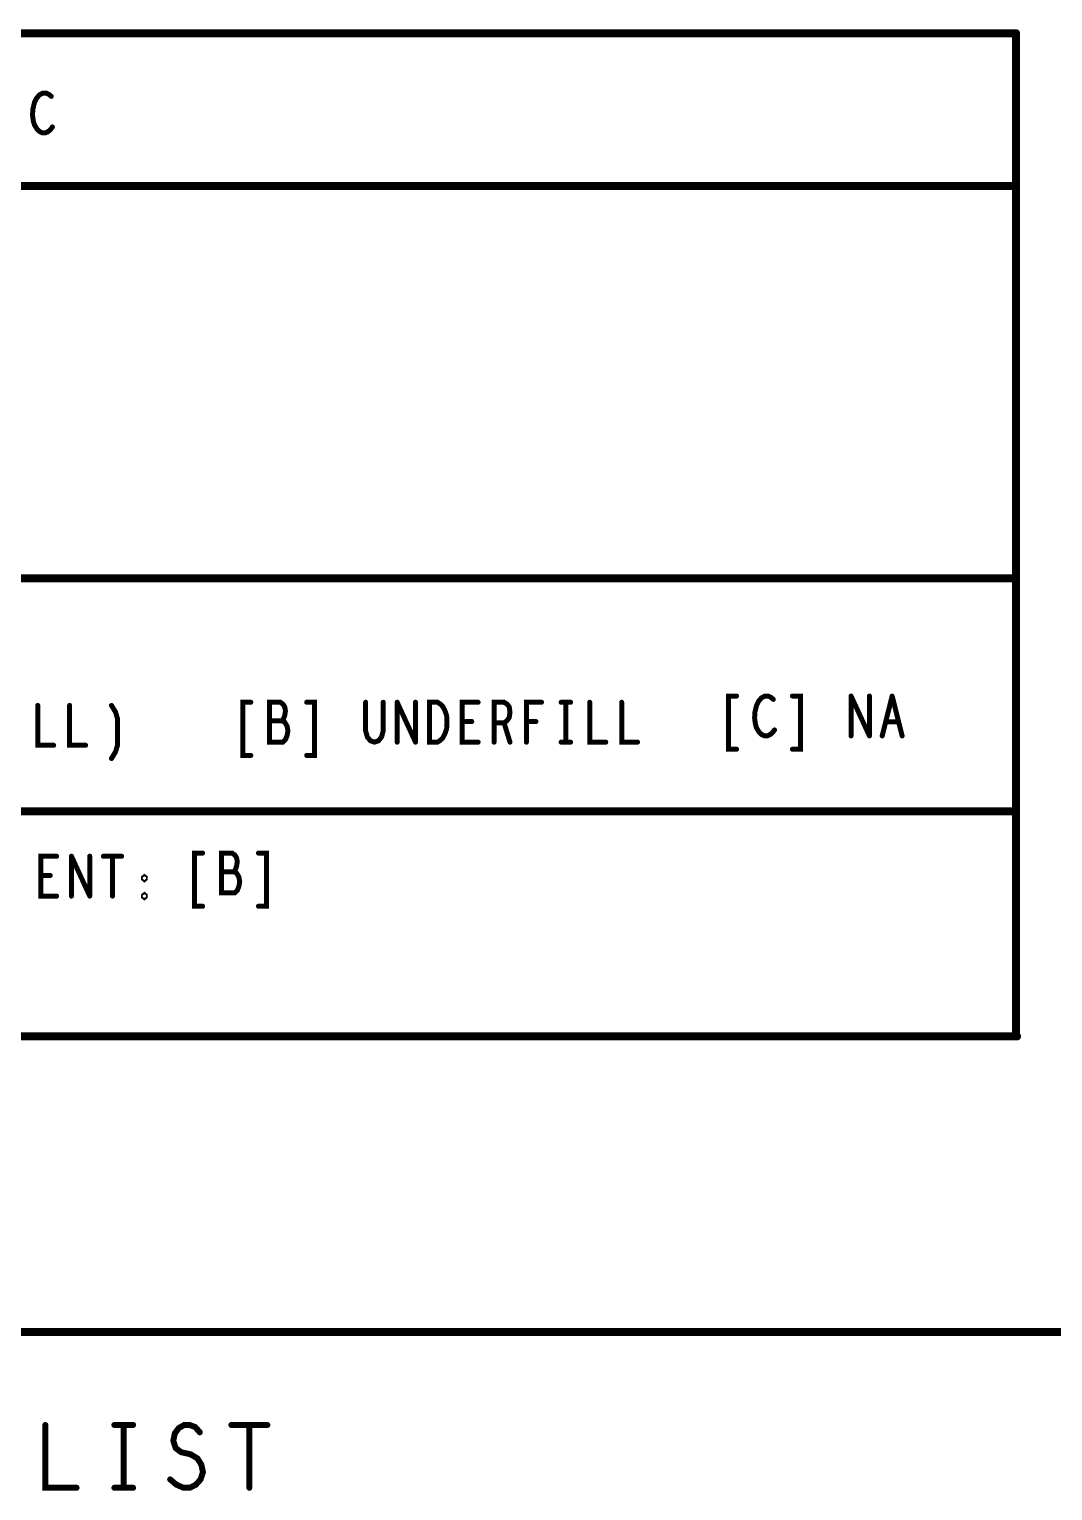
# Model space of a CAD drawing. Header units: millimetres. Extents: x 3362 to 3827, y -139 to 191.
# Drawn here: x 3734.7 to 3760.77, y -16.47 to 20.76 of the extents above; entities that cross this region are included whole.
import ezdxf

# ---------------------------------------------------------------- set-up
doc = ezdxf.new("R2010")
doc.units = ezdxf.units.MM
doc.header["$LTSCALE"] = 23.1
doc.layers.get('0').update_dxf_attribs({"linetype": 'CONTINUOUS'})

# ---------------------------------------------------------------- blocks, each defined once
blk = doc.blocks.new('PAD_R1')
at = {"const_width": 0.5}
blk.add_lwpolyline([(0.25, 0, 1), (-0.25, 0, 1)], format="xyb", close=True, dxfattribs=at)

msp = doc.modelspace()

# ---------------------------------------------------------------- linework, layer by layer
for points, const_width in [([(3713.952, 20.656), (3759.838, 20.656)], 0.203), ([(3759.838, 20.636), (3759.838, -4.894)], 0.203), ([(3735.258, 19.048), (3735.197, 19.099), (3735.126, 19.132), (3735.045, 19.132), (3734.953, 19.082), (3734.882, 18.997), (3734.831, 18.895), (3734.791, 18.726), (3734.78, 18.574), (3734.801, 18.421), (3734.831, 18.32), (3734.892, 18.218), (3734.963, 18.15), (3735.034, 18.116), (3735.106, 18.116), (3735.177, 18.15), (3735.238, 18.201), (3735.288, 18.269)], 0.127), ([(3713.909, 16.765), (3759.838, 16.765)], 0.203), ([(3713.952, 6.768), (3759.827, 6.768)], 0.203), ([(3752.719, 3.774), (3752.516, 3.774), (3752.516, 2.419), (3752.719, 2.419)], 0.127), ([(3753.654, 3.689), (3753.593, 3.74), (3753.522, 3.774), (3753.441, 3.774), (3753.349, 3.723), (3753.278, 3.639), (3753.227, 3.537), (3753.187, 3.368), (3753.177, 3.215), (3753.197, 3.063), (3753.227, 2.961), (3753.288, 2.86), (3753.359, 2.792), (3753.431, 2.758), (3753.502, 2.758), (3753.573, 2.792), (3753.634, 2.843), (3753.685, 2.91)], 0.127), ([(3754.142, 2.419), (3754.345, 2.419), (3754.345, 3.774), (3754.142, 3.774)], 0.127), ([(3755.635, 2.758), (3755.635, 3.774)], 0.127), ([(3755.635, 3.774), (3756.103, 2.758)], 0.127), ([(3756.103, 2.758), (3756.103, 3.774)], 0.127), ([(3756.428, 2.758), (3756.682, 3.774)], 0.127), ([(3756.682, 3.774), (3756.936, 2.758)], 0.127), ([(3734.914, 3.536), (3734.914, 2.52), (3735.32, 2.52)], 0.127), ([(3735.726, 3.536), (3735.726, 2.52), (3736.133, 2.52)], 0.127), ([(3736.793, 2.181), (3736.895, 2.351), (3736.946, 2.52), (3736.946, 3.197), (3736.895, 3.367), (3736.793, 3.536)], 0.127), ([(3740.342, 3.615), (3740.139, 3.615), (3740.139, 2.261), (3740.342, 2.261)], 0.127), ([(3741.135, 3.141), (3741.175, 3.192), (3741.206, 3.277), (3741.226, 3.395), (3741.206, 3.497), (3741.165, 3.564), (3741.094, 3.615), (3740.82, 3.615), (3740.82, 2.599), (3741.155, 2.599), (3741.226, 2.667), (3741.267, 2.769), (3741.287, 2.887), (3741.267, 3.006), (3741.206, 3.107), (3741.135, 3.141), (3740.82, 3.141)], 0.127), ([(3741.765, 2.261), (3741.968, 2.261), (3741.968, 3.615), (3741.765, 3.615)], 0.127), ([(3743.268, 3.615), (3743.268, 2.887), (3743.309, 2.735), (3743.39, 2.633), (3743.492, 2.599), (3743.593, 2.633), (3743.675, 2.735), (3743.715, 2.887), (3743.715, 3.615)], 0.127), ([(3744.071, 2.599), (3744.071, 3.615)], 0.127), ([(3744.071, 3.615), (3744.538, 2.599)], 0.127), ([(3744.538, 2.599), (3744.538, 3.615)], 0.127), ([(3746.133, 2.599), (3745.727, 2.599), (3745.727, 3.615), (3746.133, 3.615)], 0.127), ([(3746.54, 2.599), (3746.54, 3.615), (3746.794, 3.615), (3746.875, 3.564), (3746.926, 3.497), (3746.946, 3.361), (3746.926, 3.226), (3746.865, 3.141), (3746.794, 3.09), (3746.54, 3.09)], 0.127), ([(3747.363, 2.599), (3747.363, 3.615), (3747.749, 3.615)], 0.127), ([(3748.247, 3.615), (3748.491, 3.615)], 0.127), ([(3748.369, 3.615), (3748.369, 2.599)], 0.127), ([(3748.978, 3.615), (3748.978, 2.599), (3749.385, 2.599)], 0.127), ([(3749.791, 3.615), (3749.791, 2.599), (3750.197, 2.599)], 0.127), ([(3745.971, 3.124), (3745.727, 3.124)], 0.127), ([(3746.794, 3.09), (3746.946, 2.599)], 0.127), ([(3747.607, 3.124), (3747.363, 3.124)], 0.127), ([(3756.844, 3.114), (3756.519, 3.114)], 0.127), ([(3748.247, 2.599), (3748.491, 2.599)], 0.127), ([(3713.9, 0.834), (3759.833, 0.834)], 0.203), ([(3735.396, -1.322), (3734.989, -1.322), (3734.989, -0.306), (3735.396, -0.306)], 0.127), ([(3735.772, -0.306), (3736.239, -1.322)], 0.127), ([(3735.772, -1.322), (3735.772, -0.306)], 0.127), ([(3736.239, -1.322), (3736.239, -0.306)], 0.127), ([(3736.585, -0.306), (3737.052, -0.306)], 0.127), ([(3736.818, -0.306), (3736.818, -1.322)], 0.127), ([(3739.114, -0.227), (3738.911, -0.227), (3738.911, -1.581), (3739.114, -1.581)], 0.127), ([(3739.907, -0.701), (3739.948, -0.65), (3739.978, -0.565), (3739.998, -0.447), (3739.978, -0.345), (3739.937, -0.278), (3739.866, -0.227), (3739.592, -0.227), (3739.592, -1.243), (3739.927, -1.243), (3739.998, -1.175), (3740.039, -1.073), (3740.059, -0.955), (3740.039, -0.836), (3739.978, -0.735), (3739.907, -0.701), (3739.592, -0.701)], 0.127), ([(3740.537, -1.581), (3740.74, -1.581), (3740.74, -0.227), (3740.537, -0.227)], 0.127), ([(3735.233, -0.797), (3734.989, -0.797)], 0.127), ([(3713.9, -4.896), (3759.865, -4.896)], 0.203), ([(3660.145, -12.429), (3781.993, -12.429)], 0.203), ([(3735.107, -14.793), (3735.107, -16.393), (3735.903, -16.393)], 0.152), ([(3736.866, -14.793), (3737.344, -14.793)], 0.152), ([(3737.105, -14.793), (3737.105, -16.393)], 0.152), ([(3738.287, -16.18), (3738.446, -16.313), (3738.625, -16.393), (3738.784, -16.393), (3738.944, -16.313), (3739.063, -16.18), (3739.123, -15.993), (3739.083, -15.806), (3738.984, -15.646), (3738.805, -15.54), (3738.566, -15.486), (3738.426, -15.38), (3738.367, -15.193), (3738.407, -15.006), (3738.506, -14.873), (3738.645, -14.793), (3738.784, -14.793), (3738.924, -14.846), (3739.043, -14.98)], 0.152), ([(3739.847, -14.793), (3740.763, -14.793)], 0.152), ([(3740.305, -14.793), (3740.305, -16.393)], 0.152), ([(3736.866, -16.393), (3737.344, -16.393)], 0.152)]:
    msp.add_lwpolyline(points, dxfattribs=dict(const_width=const_width))
at = {"const_width": 0.127}
for points in [[(3744.894, 2.599), (3744.894, 3.615), (3745.097, 3.615), (3745.178, 3.564), (3745.239, 3.497), (3745.29, 3.395), (3745.331, 3.277), (3745.341, 3.107), (3745.331, 2.938), (3745.29, 2.819), (3745.239, 2.718), (3745.178, 2.65), (3745.097, 2.599)], [(3737.631, -0.899), (3737.611, -0.882), (3737.611, -0.848), (3737.631, -0.832), (3737.651, -0.848), (3737.651, -0.882)], [(3737.631, -1.356), (3737.611, -1.34), (3737.611, -1.305), (3737.631, -1.289), (3737.651, -1.305), (3737.651, -1.34)]]:
    msp.add_lwpolyline(points, close=True, dxfattribs=at)

# ---------------------------------------------------------------- block references
for p, xscale, yscale in [((3759.838, 20.656), 0.2032, 0.2032), ((3759.838, 20.636), 0.2032, 0.2032), ((3735.258, 19.048), 0.127, 0.127), ((3735.288, 18.269), 0.127, 0.127), ((3759.838, 16.765), 0.2032, 0.2032), ((3759.827, 6.768), 0.2032, 0.2032), ((3752.719, 3.774), 0.127, 0.127), ((3753.654, 3.689), 0.127, 0.127), ((3754.142, 3.774), 0.127, 0.127), ((3755.635, 3.774), 0.127, 0.127), ((3755.635, 3.774), 0.127, 0.127), ((3756.103, 3.774), 0.127, 0.127), ((3756.682, 3.774), 0.127, 0.127), ((3756.682, 3.774), 0.127, 0.127), ((3734.914, 3.536), 0.127, 0.127), ((3735.726, 3.536), 0.127, 0.127), ((3736.793, 3.536), 0.127, 0.127), ((3740.342, 3.615), 0.127, 0.127), ((3741.765, 3.615), 0.127, 0.127), ((3743.268, 3.615), 0.127, 0.127), ((3743.715, 3.615), 0.127, 0.127), ((3744.071, 3.615), 0.127, 0.127), ((3744.071, 3.615), 0.127, 0.127), ((3744.538, 3.615), 0.127, 0.127), ((3746.133, 3.615), 0.127, 0.127), ((3747.749, 3.615), 0.127, 0.127), ((3748.247, 3.615), 0.127, 0.127), ((3748.369, 3.615), 0.127, 0.127), ((3748.491, 3.615), 0.127, 0.127), ((3748.978, 3.615), 0.127, 0.127), ((3749.791, 3.615), 0.127, 0.127), ((3740.82, 3.141), 0.127, 0.127), ((3741.135, 3.141), 0.127, 0.127), ((3745.727, 3.124), 0.127, 0.127), ((3745.971, 3.124), 0.127, 0.127), ((3746.54, 3.09), 0.127, 0.127), ((3746.794, 3.09), 0.127, 0.127), ((3747.363, 3.124), 0.127, 0.127), ((3747.607, 3.124), 0.127, 0.127), ((3756.519, 3.114), 0.127, 0.127), ((3756.844, 3.114), 0.127, 0.127), ((3744.071, 2.599), 0.127, 0.127), ((3744.538, 2.599), 0.127, 0.127), ((3744.538, 2.599), 0.127, 0.127), ((3746.133, 2.599), 0.127, 0.127), ((3746.54, 2.599), 0.127, 0.127), ((3746.946, 2.599), 0.127, 0.127), ((3747.363, 2.599), 0.127, 0.127), ((3748.247, 2.599), 0.127, 0.127), ((3748.369, 2.599), 0.127, 0.127), ((3748.491, 2.599), 0.127, 0.127), ((3749.385, 2.599), 0.127, 0.127), ((3750.197, 2.599), 0.127, 0.127), ((3753.685, 2.91), 0.127, 0.127), ((3755.635, 2.758), 0.127, 0.127), ((3756.103, 2.758), 0.127, 0.127), ((3756.103, 2.758), 0.127, 0.127), ((3756.428, 2.758), 0.127, 0.127), ((3756.936, 2.758), 0.127, 0.127), ((3735.32, 2.52), 0.127, 0.127), ((3736.133, 2.52), 0.127, 0.127), ((3736.793, 2.181), 0.127, 0.127), ((3740.342, 2.261), 0.127, 0.127), ((3741.765, 2.261), 0.127, 0.127), ((3752.719, 2.419), 0.127, 0.127), ((3754.142, 2.419), 0.127, 0.127), ((3759.833, 0.834), 0.2032, 0.2032), ((3735.396, -0.306), 0.127, 0.127), ((3735.772, -0.306), 0.127, 0.127), ((3735.772, -0.306), 0.127, 0.127), ((3736.239, -0.306), 0.127, 0.127), ((3736.585, -0.306), 0.127, 0.127), ((3736.818, -0.306), 0.127, 0.127), ((3737.052, -0.306), 0.127, 0.127), ((3739.114, -0.227), 0.127, 0.127), ((3740.537, -0.227), 0.127, 0.127), ((3734.989, -0.797), 0.127, 0.127), ((3735.233, -0.797), 0.127, 0.127), ((3739.592, -0.701), 0.127, 0.127), ((3739.907, -0.701), 0.127, 0.127), ((3735.396, -1.322), 0.127, 0.127), ((3735.772, -1.322), 0.127, 0.127), ((3736.239, -1.322), 0.127, 0.127), ((3736.239, -1.322), 0.127, 0.127), ((3736.818, -1.322), 0.127, 0.127), ((3739.114, -1.581), 0.127, 0.127), ((3740.537, -1.581), 0.127, 0.127), ((3759.838, -4.894), 0.2032, 0.2032), ((3759.865, -4.896), 0.2032, 0.2032), ((3735.107, -14.793), 0.1524, 0.1524), ((3736.866, -14.793), 0.1524, 0.1524), ((3737.105, -14.793), 0.1524, 0.1524), ((3737.344, -14.793), 0.1524, 0.1524), ((3739.847, -14.793), 0.1524, 0.1524), ((3740.305, -14.793), 0.1524, 0.1524), ((3740.763, -14.793), 0.1524, 0.1524), ((3739.043, -14.98), 0.1524, 0.1524), ((3735.903, -16.393), 0.1524, 0.1524), ((3736.866, -16.393), 0.1524, 0.1524), ((3737.105, -16.393), 0.1524, 0.1524), ((3737.344, -16.393), 0.1524, 0.1524), ((3738.287, -16.18), 0.1524, 0.1524), ((3740.305, -16.393), 0.1524, 0.1524)]:
    msp.add_blockref('PAD_R1', p, dxfattribs=dict(xscale=xscale, yscale=yscale))

doc.saveas('drawing.dxf')
